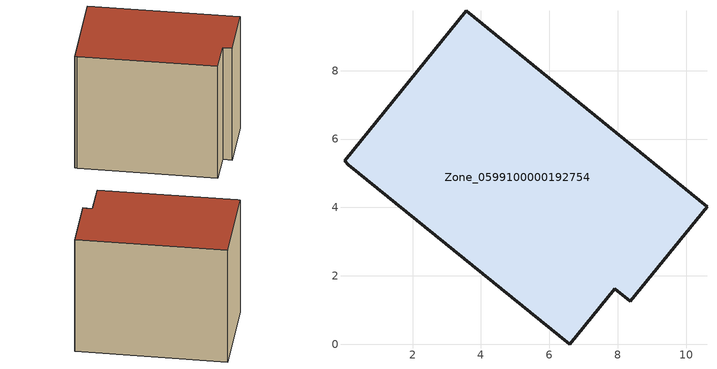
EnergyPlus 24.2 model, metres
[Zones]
Zone_0599100000192754
 floor ground (C_G): 0.12,5.25 0.01,5.36 3.57,9.75 10.61,4.02 8.36,1.26 7.91,1.62 6.59,0 z0
 wall outside (C_F): 10.61,4.02 3.57,9.75 0.01,5.36 0.12,5.25 6.59,0 7.91,1.62 8.36,1.26 10.61,4.02 z0:7.71
 roof outside (C_R): 0.01,5.36 0.12,5.25 6.59,0 7.91,1.62 8.36,1.26 10.61,4.02 3.57,9.75 z7.71
[BUILDING]
Pand.0599100000192754: North Axis=0; Terrain=City; Loads Convergence Tolerance Value=0.04; Temperature Convergence Tolerance Value=0.4; Solar Distribution=FullExterior; Maximum Number of Warmup Days=25; Minimum Number of Warmup Days=1
[Site:Location]
Rotterdam.The.Hague.AP_ZH_NLD Design_Conditions: Latitude=51.96; Longitude=4.45; Time Zone=1; Elevation=-4.5
[SITE:GROUNDTEMPERATURE:BUILDINGSURFACE]
18, 18, 18, 18, 18, 18, 18, 18, 18, 18, 18, 18
[MATERIAL] Thermal Absorptance=0.9; Solar Absorptance=0.7; Visible Absorptance=0.7
Name | Roughness | Thickness | Conductivity | Density | Specific Heat
G.TC.1946 | MediumSmooth | 0.15 | 1 | 540 | 1210
F.TC.1946 | Rough | 0.3 | 0.857143 | 1920 | 840
R.TC.1946 | MediumRough | 0.2 | 0.909091 | 1500 | 1000
[CONSTRUCTION]
C_G: G.TC.1946
C_F: F.TC.1946
C_R: R.TC.1946
[ZONE]
Zone_0599100000192754: Type=1; Multiplier=1; Ceiling Height=Autocalculate; Volume=Autocalculate; Floor Area=autocalculate; Part of Total Floor Area=Yes
[ZONEINFILTRATION:DESIGNFLOWRATE]
Infil_Zone_0599100000192754: Zone or ZoneList or Space or SpaceList=Zone_0599100000192754; Schedule=AlwaysOn; Design Flow Rate Calculation Method=Flow/Area; Flow Rate per Floor Area=0.003; Constant Term Coefficient=1; Temperature Term Coefficient=0; Velocity Term Coefficient=0; Velocity Squared Term Coefficient=0
[HVACTEMPLATE:ZONE:IDEALLOADSAIRSYSTEM]
Zone_0599100000192754: Maximum Heating Supply Air Temperature=50; Minimum Cooling Supply Air Temperature=13; Maximum Heating Supply Air Humidity Ratio=0.0156; Minimum Cooling Supply Air Humidity Ratio=0.0077; Heating Limit=NoLimit; Cooling Limit=NoLimit; Dehumidification Control Type=ConstantSensibleHeatRatio; Cooling Sensible Heat Ratio=0.7; Dehumidification Setpoint=60; Humidification Control Type=None; Humidification Setpoint=30; Outdoor Air Method=None; Outdoor Air Flow Rate per Person=0.00944; Outdoor Air Flow Rate per Zone Floor Area=0; Outdoor Air Flow Rate per Zone=0; Demand Controlled Ventilation Type=None; Outdoor Air Economizer Type=NoEconomizer; Heat Recovery Type=None; Sensible Heat Recovery Effectiveness=0.7; Latent Heat Recovery Effectiveness=0.65
[ZONECONTROL:THERMOSTAT]
ThermostatControl_Zone_0599100000192754: Zone or ZoneList=Zone_0599100000192754; Control Type Schedule=DualSetpointControlType; Control 1=Thermostat_Zone_0599100000192754; Temperature Difference Between Cutout And Setpoint=0
[THERMOSTATSETPOINT:DUALSETPOINT]
Thermostat_Zone_0599100000192754: Heating Setpoint Temperature Schedule=HeatingSetpoint_Zone_0599100000192754; Cooling Setpoint Temperature Schedule=CoolingSetpoint_Zone_0599100000192754
[SCHEDULE:COMPACT]
HeatingSetpoint_Zone_0599100000192754: Through: 12/31, For: AllDays, Until: 24:00, 21
CoolingSetpoint_Zone_0599100000192754: Through: 12/31, For: AllDays, Until: 24:00, 24
DualSetpointControlType: Through: 12/31, For: AllDays, Until: 24:00, 4
AlwaysOn: Through: 12/31, For: AllDays, Until: 24:00, 1
